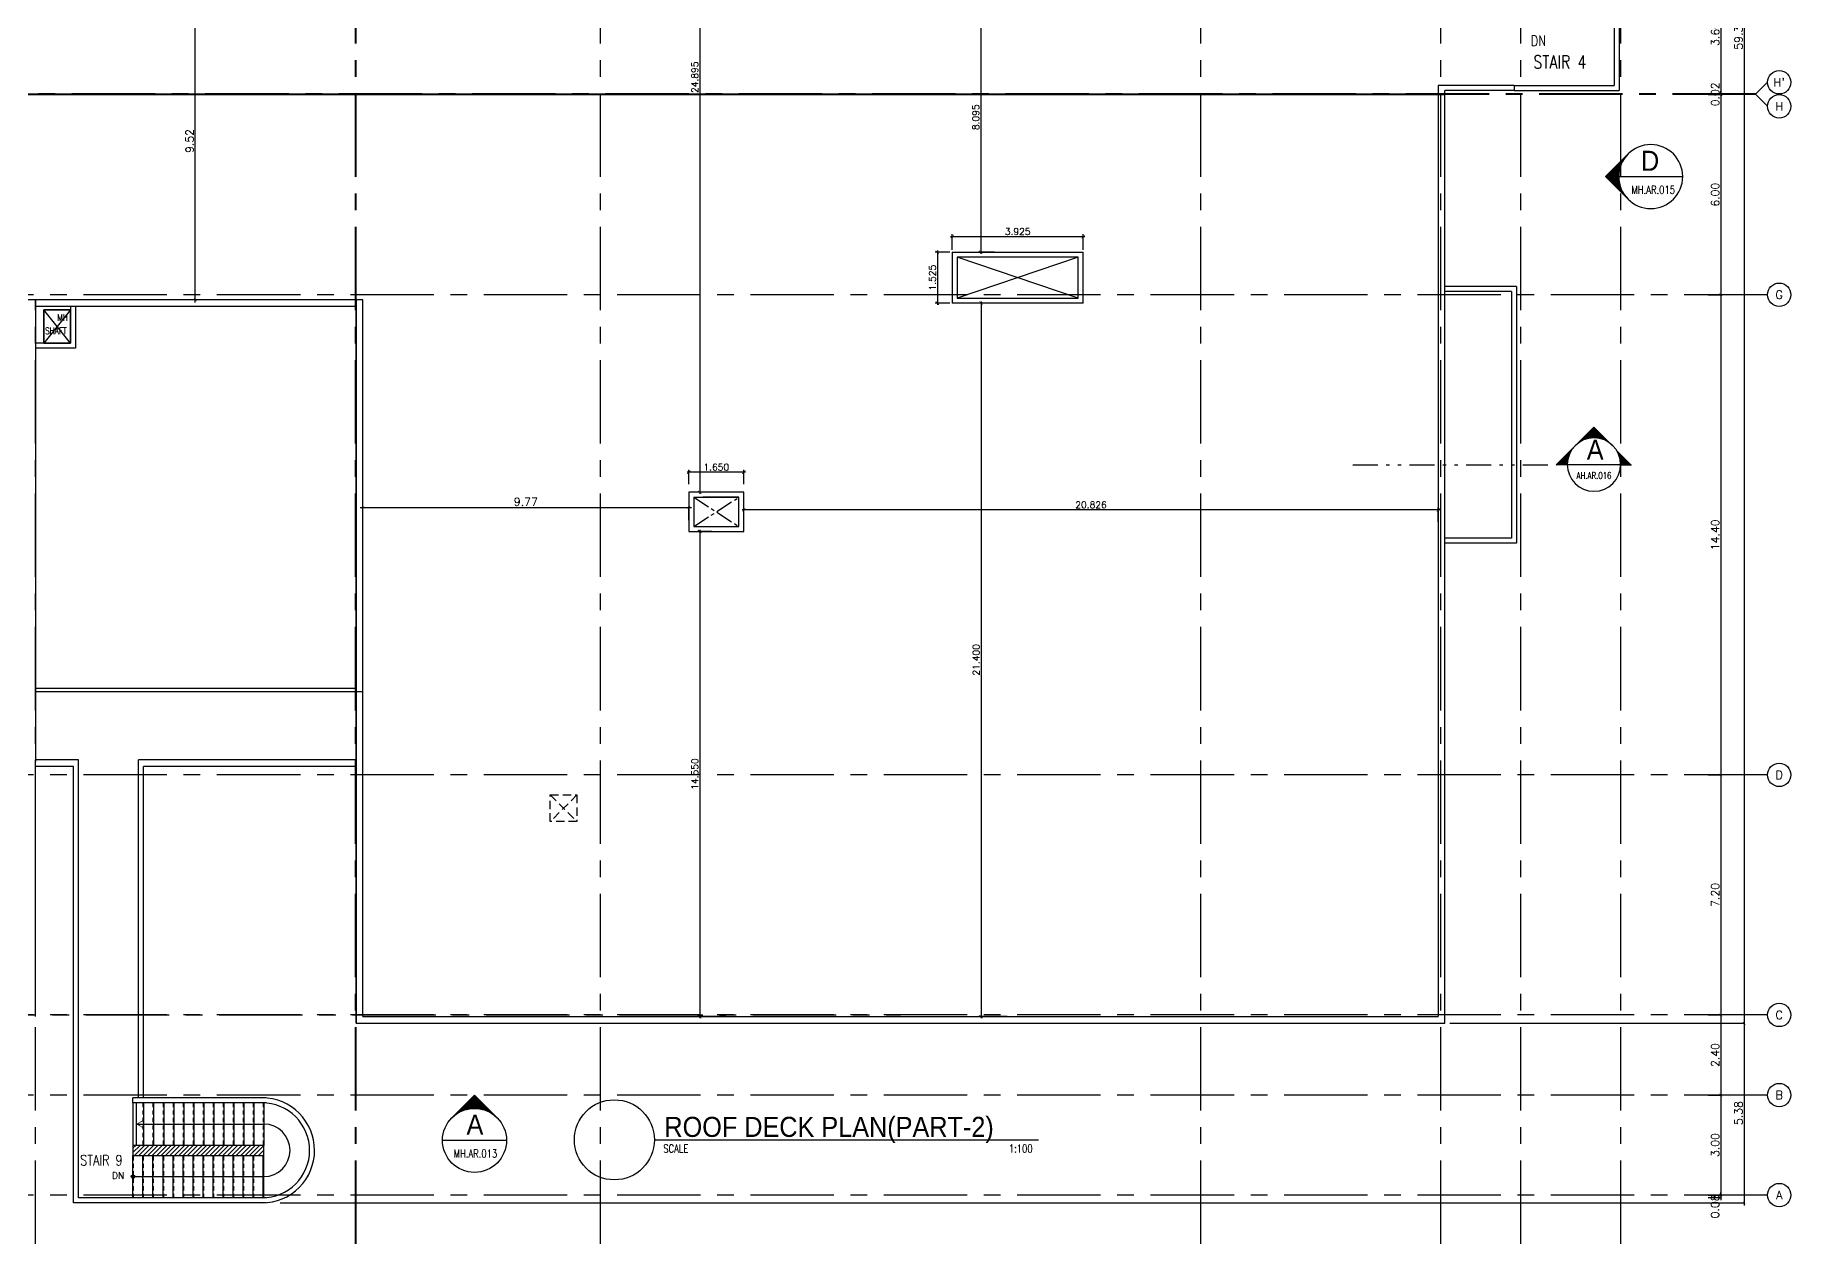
# Model space of a CAD drawing. Extents: x 88854 to 89144, y 39922 to 40011.
# Drawn here: x 88893.1 to 88945.7, y 39921.6 to 39957.9 of the extents above; entities that cross this region are included whole.
import ezdxf
from ezdxf.enums import TextEntityAlignment as Align

# ---------------------------------------------------------------- set-up
doc = ezdxf.new("R2010")
doc.units = 0
doc.header["$MEASUREMENT"] = 0
doc.header["$PDMODE"] = 34
for name, pattern in [('2DASHES', [1.7, 0.75, -0.25, 0.1, -0.25, 0.1, -0.25]), ('CENTER2', [1.125, 0.75, -0.125, 0.125, -0.125]), ('CENTERX2', [4, 2.5, -0.5, 0.5, -0.5]), ('HIDDEN', [0.375, 0.25, -0.125]), ('HIDDEN2', [0.1875, 0.125, -0.0625])]:
    doc.linetypes.add(name, pattern=pattern)
doc.layers.get('0').update_dxf_attribs({"linetype": 'CONTINUOUS'})
doc.layers.get('DEFPOINTS').update_dxf_attribs({"linetype": 'CONTINUOUS'})
for name, color, linetype in [('AX-CR', 2, 'CONTINUOUS'), ('AX-DIM', 4, 'CONTINUOUS'), ('AX-TXT', 2, 'CONTINUOUS'), ('AXES', 11, 'CENTERX2'), ('EJ', 9, 'CONTINUOUS'), ('ele', 7, 'CONTINUOUS'), ('Hatch', 11, 'CONTINUOUS'), ('IND-ES', 6, 'CONTINUOUS'), ('IND-ES-L', 6, '2DASHES'), ('IND-ES-TXT', 4, 'CONTINUOUS'), ('PROJ-L', 3, 'CONTINUOUS'), ('RM-NAME', 5, 'CONTINUOUS'), ('ROOF', 2, 'CONTINUOUS'), ('SEC-MRK', 7, 'CONTINUOUS'), ('SHAFT', 4, 'CONTINUOUS'), ('STR', 5, 'CONTINUOUS'), ('TXT', 2, 'CONTINUOUS'), ('TXT1', 2, 'CONTINUOUS'), ('WALL', 2, 'CONTINUOUS')]:
    doc.layers.add(name, color=color, linetype=linetype)
doc.styles.add('ROMANS', font='ROMANS.shx')
doc.styles.add('S5', font='simplex.shx', dxfattribs={"width": 0.77})
doc.styles.add('TTXT', font='swisse.ttf', dxfattribs={"width": 0.6})
doc.dimstyles.new('DIM-OUT', dxfattribs={"dimscale": 0, "dimtxt": 0.24, "dimasz": 0.08, "dimexe": 0.02, "dimexo": 0.02, "dimgap": 0.05, "dimtad": 1, "dimzin": 0, "dimdsep": 46, "dimtxsty": 'ROMANS', "dimblk1": 'ARCHTICK', "dimblk2": 'ARCHTICK', "dimsah": 1, "dimcen": 0.01, "dimdle": 0.08, "dimclrd": 4, "dimclre": 4, "dimclrt": 2, "dimadec": 0, "dimazin": 0, "dimtp": 2, "dimtm": 2, "dimtfac": 0.114286, "dimtix": 1, "dimtmove": 2, "dimatfit": 3, "dimldrblk": 'ARCHTICK', "dimfxl": 0, "dimtolj": 1, "dimtzin": 0, "dimarcsym": 0})
doc.dimstyles.new('STANDARD in', dxfattribs={"dimtxt": 0.2, "dimasz": 0.1, "dimexe": 0.07, "dimexo": 0.07, "dimgap": 0.05, "dimtad": 1, "dimdec": 3, "dimzin": 0, "dimdsep": 46, "dimtxsty": 'ROMANS', "dimblk": 'ARCHTICK', "dimcen": 0.05, "dimdle": 0.05, "dimclrd": 4, "dimclre": 4, "dimclrt": 2, "dimadec": 0, "dimazin": 0, "dimtfac": 1, "dimtdec": 3, "dimtmove": 2, "dimatfit": 3, "dimfxl": 0, "dimtolj": 1, "dimtzin": 0, "dimarcsym": 0})

# ---------------------------------------------------------------- blocks, each defined once
blk = doc.blocks.new('_ARCHTICK')
at = {"color": 0, "linetype": 'ByBlock', "const_width": 0.15}
blk.add_lwpolyline([(-0.5, -0.5), (0.5, 0.5)], dxfattribs=at)
blk = doc.blocks.new('*D9')
at = {"layer": 'AX-DIM', "color": 4, "lineweight": -2}
for p, q in [((88944.31, 39928.31), (88944.31, 39922.765)), ((88943.63, 39928.23), (88944.33, 39928.23)), ((88900.401, 39922.845), (88944.33, 39922.845))]:
    blk.add_line(p, q, dxfattribs=at)
at = {"layer": 'DEFPOINTS', "color": 0}
for p in [(88943.61, 39928.23), (88900.381, 39922.845), (88944.31, 39922.845)]:
    blk.add_point(p, dxfattribs=at)
at = {"layer": 'AX-DIM', "color": 4, "lineweight": -2, "xscale": 0.08, "yscale": 0.08, "zscale": 0.08}
for p, rotation in [((88944.31, 39928.23), 90), ((88944.31, 39922.845), 270)]:
    blk.add_blockref('_ARCHTICK', p, dxfattribs=dict(at, rotation=rotation))
at = {"layer": 'AX-DIM', "color": 2, "insert": (88944.14, 39925.537), "char_height": 0.24, "attachment_point": 5, "rotation": 90, "style": 'ROMANS'}
blk.add_mtext('\\A1;5.38', dxfattribs=at)
blk = doc.blocks.new('*D14')
at = {"layer": 'AX-DIM', "color": 4, "lineweight": -2}
for p, q in [((88935.48, 39987.55), (88944.33, 39987.55)), ((88944.31, 39987.63), (88944.31, 39928.15)), ((88935.48, 39928.23), (88944.33, 39928.23))]:
    blk.add_line(p, q, dxfattribs=at)
at = {"layer": 'DEFPOINTS', "color": 0}
for p in [(88935.46, 39987.55), (88935.46, 39928.23), (88944.31, 39928.23)]:
    blk.add_point(p, dxfattribs=at)
at = {"layer": 'AX-DIM', "color": 4, "lineweight": -2, "xscale": 0.08, "yscale": 0.08, "zscale": 0.08}
for p, rotation in [((88944.31, 39987.55), 90), ((88944.31, 39928.23), 270)]:
    blk.add_blockref('_ARCHTICK', p, dxfattribs=dict(at, rotation=rotation))
at = {"layer": 'AX-DIM', "color": 2, "insert": (88944.14, 39957.89), "char_height": 0.24, "attachment_point": 5, "rotation": 90, "style": 'ROMANS'}
blk.add_mtext('\\A1;59.32', dxfattribs=at)
blk = doc.blocks.new('*D16')
at = {"layer": 'AX-DIM', "color": 4, "lineweight": -2}
for p, q in [((88943.23, 39935.68), (88943.63, 39935.68)), ((88943.61, 39935.76), (88943.61, 39928.4)), ((88943.23, 39928.48), (88943.63, 39928.48))]:
    blk.add_line(p, q, dxfattribs=at)
at = {"layer": 'DEFPOINTS', "color": 0}
for p in [(88943.21, 39935.68), (88943.21, 39928.48), (88943.61, 39928.48)]:
    blk.add_point(p, dxfattribs=at)
at = {"layer": 'AX-DIM', "color": 4, "lineweight": -2, "xscale": 0.08, "yscale": 0.08, "zscale": 0.08}
for p, rotation in [((88943.61, 39935.68), 90), ((88943.61, 39928.48), 270)]:
    blk.add_blockref('_ARCHTICK', p, dxfattribs=dict(at, rotation=rotation))
at = {"layer": 'AX-DIM', "color": 2, "insert": (88943.44, 39932.08), "char_height": 0.24, "attachment_point": 5, "rotation": 90, "style": 'ROMANS'}
blk.add_mtext('\\A1;7.20', dxfattribs=at)
blk = doc.blocks.new('*D17')
at = {"layer": 'AX-DIM', "color": 4, "lineweight": -2}
for p, q in [((88943.23, 39928.48), (88943.63, 39928.48)), ((88943.61, 39928.56), (88943.61, 39926)), ((88943.23, 39926.08), (88943.63, 39926.08))]:
    blk.add_line(p, q, dxfattribs=at)
at = {"layer": 'DEFPOINTS', "color": 0}
for p in [(88943.21, 39928.48), (88943.21, 39926.08), (88943.61, 39926.08)]:
    blk.add_point(p, dxfattribs=at)
at = {"layer": 'AX-DIM', "color": 4, "lineweight": -2, "xscale": 0.08, "yscale": 0.08, "zscale": 0.08}
for p, rotation in [((88943.61, 39928.48), 90), ((88943.61, 39926.08), 270)]:
    blk.add_blockref('_ARCHTICK', p, dxfattribs=dict(at, rotation=rotation))
at = {"layer": 'AX-DIM', "color": 2, "insert": (88943.44, 39927.28), "char_height": 0.24, "attachment_point": 5, "rotation": 90, "style": 'ROMANS'}
blk.add_mtext('\\A1;2.40', dxfattribs=at)
blk = doc.blocks.new('*D18')
at = {"layer": 'AX-DIM', "color": 4, "lineweight": -2}
for p, q in [((88943.61, 39926.16), (88943.61, 39923)), ((88943.23, 39926.08), (88943.63, 39926.08)), ((88943.23, 39923.08), (88943.63, 39923.08))]:
    blk.add_line(p, q, dxfattribs=at)
at = {"layer": 'DEFPOINTS', "color": 0}
for p in [(88943.21, 39926.08), (88943.21, 39923.08), (88943.61, 39923.08)]:
    blk.add_point(p, dxfattribs=at)
at = {"layer": 'AX-DIM', "color": 4, "lineweight": -2, "xscale": 0.08, "yscale": 0.08, "zscale": 0.08}
for p, rotation in [((88943.61, 39926.08), 90), ((88943.61, 39923.08), 270)]:
    blk.add_blockref('_ARCHTICK', p, dxfattribs=dict(at, rotation=rotation))
at = {"layer": 'AX-DIM', "color": 2, "insert": (88943.44, 39924.58), "char_height": 0.24, "attachment_point": 5, "rotation": 90, "style": 'ROMANS'}
blk.add_mtext('\\A1;3.00', dxfattribs=at)
blk = doc.blocks.new('AXR')
at = {"layer": 'AX-CR'}
blk.add_circle((350, 0), 350, dxfattribs=at)
at = {"layer": 'AX-TXT', "style": 'ROMANS'}
blk.add_attdef('AX', text='', height=250, dxfattribs=at).set_placement((350, 0), align=Align.MIDDLE)
blk = doc.blocks.new('*D19')
at = {"layer": 'AX-DIM', "color": 4, "lineweight": -2}
for p, q in [((88943.23, 39923.08), (88943.63, 39923.08)), ((88943.23, 39923.005), (88943.63, 39923.005)), ((88943.61, 39923.08), (88943.61, 39923.16)), ((88943.61, 39923.08), (88943.61, 39923.005)), ((88943.61, 39923.005), (88943.61, 39922.925))]:
    blk.add_line(p, q, dxfattribs=at)
at = {"layer": 'DEFPOINTS', "color": 0}
for p in [(88943.21, 39923.08), (88943.21, 39923.005), (88943.61, 39923.005)]:
    blk.add_point(p, dxfattribs=at)
at = {"layer": 'AX-DIM', "color": 4, "lineweight": -2, "xscale": 0.08, "yscale": 0.08, "zscale": 0.08}
for p, rotation in [((88943.61, 39923.08), 270), ((88943.61, 39923.005), 90)]:
    blk.add_blockref('_ARCHTICK', p, dxfattribs=dict(at, rotation=rotation))
at = {"layer": 'AX-DIM', "color": 2, "insert": (88943.435, 39922.74), "char_height": 0.24, "attachment_point": 5, "rotation": 90, "style": 'ROMANS'}
blk.add_mtext('\\A1;0.08', dxfattribs=at)
blk = doc.blocks.new('*D20')
at = {"layer": 'AX-DIM', "color": 4, "lineweight": -2}
for p, q in [((88943.23, 39950.08), (88943.63, 39950.08)), ((88943.61, 39950.16), (88943.61, 39935.6)), ((88943.23, 39935.68), (88943.63, 39935.68))]:
    blk.add_line(p, q, dxfattribs=at)
at = {"layer": 'DEFPOINTS', "color": 0}
for p in [(88943.21, 39950.08), (88943.21, 39935.68), (88943.61, 39935.68)]:
    blk.add_point(p, dxfattribs=at)
at = {"layer": 'AX-DIM', "color": 4, "lineweight": -2, "xscale": 0.08, "yscale": 0.08, "zscale": 0.08}
for p, rotation in [((88943.61, 39950.08), 90), ((88943.61, 39935.68), 270)]:
    blk.add_blockref('_ARCHTICK', p, dxfattribs=dict(at, rotation=rotation))
at = {"layer": 'AX-DIM', "color": 2, "insert": (88943.44, 39942.88), "char_height": 0.24, "attachment_point": 5, "rotation": 90, "style": 'ROMANS'}
blk.add_mtext('\\A1;14.40', dxfattribs=at)
blk = doc.blocks.new('*D21')
at = {"layer": 'AX-DIM', "color": 4, "lineweight": -2}
for p, q in [((88943.23, 39956.08), (88943.63, 39956.08)), ((88943.61, 39956.16), (88943.61, 39950)), ((88943.23, 39950.08), (88943.63, 39950.08))]:
    blk.add_line(p, q, dxfattribs=at)
at = {"layer": 'DEFPOINTS', "color": 0}
for p in [(88943.21, 39956.08), (88943.21, 39950.08), (88943.61, 39950.08)]:
    blk.add_point(p, dxfattribs=at)
at = {"layer": 'AX-DIM', "color": 4, "lineweight": -2, "xscale": 0.08, "yscale": 0.08, "zscale": 0.08}
for p, rotation in [((88943.61, 39956.08), 90), ((88943.61, 39950.08), 270)]:
    blk.add_blockref('_ARCHTICK', p, dxfattribs=dict(at, rotation=rotation))
at = {"layer": 'AX-DIM', "color": 2, "insert": (88943.44, 39953.08), "char_height": 0.24, "attachment_point": 5, "rotation": 90, "style": 'ROMANS'}
blk.add_mtext('\\A1;6.00', dxfattribs=at)
blk = doc.blocks.new('*D22')
at = {"layer": 'AX-DIM', "color": 4, "lineweight": -2}
for p, q in [((88943.23, 39959.7), (88943.63, 39959.7)), ((88943.61, 39959.78), (88943.61, 39956.02)), ((88943.23, 39956.1), (88943.63, 39956.1))]:
    blk.add_line(p, q, dxfattribs=at)
at = {"layer": 'DEFPOINTS', "color": 0}
for p in [(88943.21, 39959.7), (88943.21, 39956.1), (88943.61, 39956.1)]:
    blk.add_point(p, dxfattribs=at)
at = {"layer": 'AX-DIM', "color": 4, "lineweight": -2, "xscale": 0.08, "yscale": 0.08, "zscale": 0.08}
for p, rotation in [((88943.61, 39959.7), 90), ((88943.61, 39956.1), 270)]:
    blk.add_blockref('_ARCHTICK', p, dxfattribs=dict(at, rotation=rotation))
at = {"layer": 'AX-DIM', "color": 2, "insert": (88943.44, 39957.9), "char_height": 0.24, "attachment_point": 5, "rotation": 90, "style": 'ROMANS'}
blk.add_mtext('\\A1;3.60', dxfattribs=at)
blk = doc.blocks.new('*D23')
at = {"layer": 'AX-DIM', "color": 4, "lineweight": -2}
for p, q in [((88943.61, 39956.1), (88943.61, 39956.18)), ((88943.23, 39956.1), (88943.63, 39956.1)), ((88943.23, 39956.08), (88943.63, 39956.08)), ((88943.61, 39956.1), (88943.61, 39956.08)), ((88943.61, 39956.08), (88943.61, 39956))]:
    blk.add_line(p, q, dxfattribs=at)
at = {"layer": 'DEFPOINTS', "color": 0}
for p in [(88943.21, 39956.1), (88943.21, 39956.08), (88943.61, 39956.08)]:
    blk.add_point(p, dxfattribs=at)
at = {"layer": 'AX-DIM', "color": 4, "lineweight": -2, "xscale": 0.08, "yscale": 0.08, "zscale": 0.08}
for p, rotation in [((88943.61, 39956.1), 270), ((88943.61, 39956.08), 90)]:
    blk.add_blockref('_ARCHTICK', p, dxfattribs=dict(at, rotation=rotation))
at = {"layer": 'AX-DIM', "color": 2, "insert": (88943.44, 39956.09), "char_height": 0.24, "attachment_point": 5, "rotation": 90, "style": 'ROMANS'}
blk.add_mtext('\\A1;0.02', dxfattribs=at)
blk = doc.blocks.new('*D73')
at = {"layer": 'AX-DIM', "color": 4, "lineweight": -2}
for p, q in [((88898.24, 39959.45), (88897.84, 39959.45)), ((88897.86, 39949.85), (88897.86, 39959.53)), ((88898.24, 39949.93), (88897.84, 39949.93))]:
    blk.add_line(p, q, dxfattribs=at)
at = {"layer": 'DEFPOINTS', "color": 0}
for p in [(88897.86, 39959.45), (88898.26, 39959.45), (88898.26, 39949.93)]:
    blk.add_point(p, dxfattribs=at)
at = {"layer": 'AX-DIM', "color": 4, "lineweight": -2, "xscale": 0.08, "yscale": 0.08, "zscale": 0.08}
for p, rotation in [((88897.86, 39959.45), 90), ((88897.86, 39949.93), 270)]:
    blk.add_blockref('_ARCHTICK', p, dxfattribs=dict(at, rotation=rotation))
at = {"layer": 'AX-DIM', "color": 2, "insert": (88897.69, 39954.69), "char_height": 0.24, "attachment_point": 5, "rotation": 90, "style": 'ROMANS'}
blk.add_mtext('\\A1;9.52', dxfattribs=at)
blk = doc.blocks.new('*D80')
at = {"layer": 'AX-DIM', "color": 4, "linetype": 'Continuous', "lineweight": -2}
for p, q in [((88913.772, 39969.05), (88912.92, 39969.05)), ((88912.99, 39969.1), (88912.99, 39944.105)), ((88913.355, 39944.155), (88912.92, 39944.155))]:
    blk.add_line(p, q, dxfattribs=at)
at = {"layer": 'DEFPOINTS', "color": 0, "linetype": 'Continuous'}
for p in [(88913.842, 39969.05), (88912.99, 39944.155), (88913.425, 39944.155)]:
    blk.add_point(p, dxfattribs=at)
at = {"layer": 'AX-DIM', "color": 4, "linetype": 'Continuous', "lineweight": -2, "xscale": 0.1, "yscale": 0.1, "zscale": 0.1}
for p, rotation in [((88912.99, 39969.05), 90), ((88912.99, 39944.155), 270)]:
    blk.add_blockref('_ARCHTICK', p, dxfattribs=dict(at, rotation=rotation))
at = {"layer": 'AX-DIM', "color": 2, "linetype": 'Continuous', "insert": (88912.84, 39956.602), "char_height": 0.2, "attachment_point": 5, "rotation": 90, "style": 'ROMANS'}
blk.add_mtext('\\A1;24.895', dxfattribs=at)
blk = doc.blocks.new('*D81')
at = {"layer": 'AX-DIM', "color": 4, "linetype": 'Continuous', "lineweight": -2}
for p, q in [((88912.99, 39943.03), (88912.99, 39928.38)), ((88913.355, 39942.98), (88912.92, 39942.98)), ((88913.772, 39928.43), (88912.92, 39928.43))]:
    blk.add_line(p, q, dxfattribs=at)
at = {"layer": 'DEFPOINTS', "color": 0, "linetype": 'Continuous'}
for p in [(88913.425, 39942.98), (88912.99, 39928.43), (88913.842, 39928.43)]:
    blk.add_point(p, dxfattribs=at)
at = {"layer": 'AX-DIM', "color": 4, "linetype": 'Continuous', "lineweight": -2, "xscale": 0.1, "yscale": 0.1, "zscale": 0.1}
for p, rotation in [((88912.99, 39942.98), 90), ((88912.99, 39928.43), 270)]:
    blk.add_blockref('_ARCHTICK', p, dxfattribs=dict(at, rotation=rotation))
at = {"layer": 'AX-DIM', "color": 2, "linetype": 'Continuous', "insert": (88912.84, 39935.705), "char_height": 0.2, "attachment_point": 5, "rotation": 90, "style": 'ROMANS'}
blk.add_mtext('\\A1;14.550', dxfattribs=at)
blk = doc.blocks.new('*D82')
at = {"layer": 'AX-DIM', "color": 4, "linetype": 'Continuous', "lineweight": -2}
for p, q in [((88920.51, 39951.824), (88924.535, 39951.824)), ((88920.56, 39951.425), (88920.56, 39951.894)), ((88924.485, 39951.425), (88924.485, 39951.894))]:
    blk.add_line(p, q, dxfattribs=at)
at = {"layer": 'DEFPOINTS', "color": 0, "linetype": 'Continuous'}
for p in [(88924.485, 39951.824), (88920.56, 39951.355), (88924.485, 39951.355)]:
    blk.add_point(p, dxfattribs=at)
at = {"layer": 'AX-DIM', "color": 4, "linetype": 'Continuous', "lineweight": -2, "xscale": 0.1, "yscale": 0.1, "zscale": 0.1, "rotation": 180}
blk.add_blockref('_ARCHTICK', (88920.56, 39951.824), dxfattribs=at)
at = {"layer": 'AX-DIM', "color": 4, "linetype": 'Continuous', "lineweight": -2, "xscale": 0.1, "yscale": 0.1, "zscale": 0.1}
blk.add_blockref('_ARCHTICK', (88924.485, 39951.824), dxfattribs=at)
at = {"layer": 'AX-DIM', "color": 2, "linetype": 'Continuous', "insert": (88922.523, 39951.974), "char_height": 0.2, "attachment_point": 5, "style": 'ROMANS'}
blk.add_mtext('\\A1;3.925', dxfattribs=at)
blk = doc.blocks.new('*D83')
at = {"layer": 'AX-DIM', "color": 4, "linetype": 'Continuous', "lineweight": -2}
for p, q in [((88920.49, 39951.355), (88920.045, 39951.355)), ((88920.115, 39951.405), (88920.115, 39949.78)), ((88920.49, 39949.83), (88920.045, 39949.83))]:
    blk.add_line(p, q, dxfattribs=at)
at = {"layer": 'DEFPOINTS', "color": 0, "linetype": 'Continuous'}
for p in [(88920.56, 39951.355), (88920.115, 39949.83), (88920.56, 39949.83)]:
    blk.add_point(p, dxfattribs=at)
at = {"layer": 'AX-DIM', "color": 4, "linetype": 'Continuous', "lineweight": -2, "xscale": 0.1, "yscale": 0.1, "zscale": 0.1}
for p, rotation in [((88920.115, 39951.355), 90), ((88920.115, 39949.83), 270)]:
    blk.add_blockref('_ARCHTICK', p, dxfattribs=dict(at, rotation=rotation))
at = {"layer": 'AX-DIM', "color": 2, "linetype": 'Continuous', "insert": (88919.965, 39950.592), "char_height": 0.2, "attachment_point": 5, "rotation": 90, "style": 'ROMANS'}
blk.add_mtext('\\A1;1.525', dxfattribs=at)
blk = doc.blocks.new('AR1-EL')
at = {"layer": 'IND-ES'}
for q in [(-566, 566), (566, 566)]:
    blk.add_line((0, 1131), q, dxfattribs=at)
for points in [[(-104, 793), (-221, 910), (-207, 773), (-283, 849)], [(0, 800), (0, 1131), (-104, 793), (-221, 910)], [(0, 800), (0, 1131), (104, 793), (221, 910)], [(104, 793), (221, 910), (207, 773), (283, 849)], [(-492, 640), (-487, 634), (-566, 566)], [(-400, 693), (-419, 712), (-487, 634), (-492, 640)], [(-306, 739), (-349, 782), (-400, 693), (-419, 712)], [(-207, 773), (-283, 849), (-306, 739), (-349, 782)], [(207, 773), (283, 849), (306, 739), (349, 782)], [(306, 739), (349, 782), (400, 693), (419, 712)], [(400, 693), (419, 712), (487, 634), (492, 640)], [(492, 640), (487, 634), (566, 566)]]:
    blk.add_solid(points, dxfattribs=at)
blk = doc.blocks.new('AR2-SC')
at = {"layer": 'IND-ES'}
for p, q in [((0, 1131), (-566, 566)), ((0, 1131), (1131, 0)), ((-800, 0), (-1131, 0)), ((800, 0), (1131, 0))]:
    blk.add_line(p, q, dxfattribs=at)
for points in [[(0, 800), (0, 1131), (-104, 793), (-221, 910)], [(0, 800), (0, 1131), (104, 793), (221, 910)], [(-640, 492), (-634, 487), (-566, 566)], [(-492, 640), (-487, 634), (-566, 566)], [(-400, 693), (-419, 712), (-487, 634), (-492, 640)], [(-306, 739), (-349, 782), (-400, 693), (-419, 712)], [(-207, 773), (-283, 849), (-306, 739), (-349, 782)], [(-104, 793), (-221, 910), (-207, 773), (-283, 849)], [(104, 793), (221, 910), (207, 773), (283, 849)], [(207, 773), (283, 849), (306, 739), (349, 782)], [(306, 739), (349, 782), (400, 693), (419, 712)], [(400, 693), (419, 712), (487, 634), (492, 640)], [(492, 640), (487, 634), (566, 566)], [(640, 492), (634, 487), (566, 566)], [(-800, 0), (-1131, 0), (-793, 104), (-910, 221)], [(-793, 104), (-910, 221), (-773, 207), (-849, 283)], [(-773, 207), (-849, 283), (-739, 306), (-782, 349)], [(-739, 306), (-782, 349), (-693, 400), (-712, 419)], [(-693, 400), (-712, 419), (-634, 487), (-640, 492)], [(693, 400), (712, 419), (634, 487), (640, 492)], [(739, 306), (782, 349), (693, 400), (712, 419)], [(773, 207), (849, 283), (739, 306), (782, 349)], [(793, 104), (910, 221), (773, 207), (849, 283)], [(800, 0), (1131, 0), (793, 104), (910, 221)]]:
    blk.add_solid(points, dxfattribs=at)
blk = doc.blocks.new('*D250')
at = {"layer": 'AX-DIM', "color": 4, "linetype": 'Continuous', "lineweight": -2}
for p, q in [((88912.99, 39943.03), (88912.99, 39928.38)), ((88913.355, 39942.98), (88912.92, 39942.98)), ((88913.772, 39928.43), (88912.92, 39928.43))]:
    blk.add_line(p, q, dxfattribs=at)
at = {"layer": 'DEFPOINTS', "color": 0, "linetype": 'Continuous'}
for p in [(88913.425, 39942.98), (88912.99, 39928.43), (88913.842, 39928.43)]:
    blk.add_point(p, dxfattribs=at)
at = {"layer": 'AX-DIM', "color": 4, "linetype": 'Continuous', "lineweight": -2, "xscale": 0.1, "yscale": 0.1, "zscale": 0.1}
for p, rotation in [((88912.99, 39942.98), 90), ((88912.99, 39928.43), 270)]:
    blk.add_blockref('_ARCHTICK', p, dxfattribs=dict(at, rotation=rotation))
at = {"layer": 'AX-DIM', "color": 2, "linetype": 'Continuous', "insert": (88912.84, 39935.705), "char_height": 0.2, "attachment_point": 5, "rotation": 90, "style": 'ROMANS'}
blk.add_mtext('\\A1;14.550', dxfattribs=at)
blk = doc.blocks.new('*D251')
at = {"layer": 'AX-DIM', "color": 4, "linetype": 'Continuous', "lineweight": -2}
for p, q in [((88913.772, 39969.05), (88912.92, 39969.05)), ((88912.99, 39969.1), (88912.99, 39944.105)), ((88913.355, 39944.155), (88912.92, 39944.155))]:
    blk.add_line(p, q, dxfattribs=at)
at = {"layer": 'DEFPOINTS', "color": 0, "linetype": 'Continuous'}
for p in [(88913.842, 39969.05), (88912.99, 39944.155), (88913.425, 39944.155)]:
    blk.add_point(p, dxfattribs=at)
at = {"layer": 'AX-DIM', "color": 4, "linetype": 'Continuous', "lineweight": -2, "xscale": 0.1, "yscale": 0.1, "zscale": 0.1}
for p, rotation in [((88912.99, 39969.05), 90), ((88912.99, 39944.155), 270)]:
    blk.add_blockref('_ARCHTICK', p, dxfattribs=dict(at, rotation=rotation))
at = {"layer": 'AX-DIM', "color": 2, "linetype": 'Continuous', "insert": (88912.84, 39956.602), "char_height": 0.2, "attachment_point": 5, "rotation": 90, "style": 'ROMANS'}
blk.add_mtext('\\A1;24.895', dxfattribs=at)
blk = doc.blocks.new('*D273')
at = {"layer": 'AX-DIM', "color": 4, "lineweight": -2}
for p, q in [((88902.806, 39943.7), (88912.74, 39943.7)), ((88902.886, 39943.32), (88902.886, 39943.72)), ((88912.66, 39943.32), (88912.66, 39943.72))]:
    blk.add_line(p, q, dxfattribs=at)
at = {"layer": 'DEFPOINTS', "color": 0}
for p in [(88912.66, 39943.7), (88902.886, 39943.3), (88912.66, 39943.3)]:
    blk.add_point(p, dxfattribs=at)
at = {"layer": 'AX-DIM', "color": 4, "lineweight": -2, "xscale": 0.08, "yscale": 0.08, "zscale": 0.08, "rotation": 180}
blk.add_blockref('_ARCHTICK', (88902.886, 39943.7), dxfattribs=at)
at = {"layer": 'AX-DIM', "color": 4, "lineweight": -2, "xscale": 0.08, "yscale": 0.08, "zscale": 0.08}
blk.add_blockref('_ARCHTICK', (88912.66, 39943.7), dxfattribs=at)
at = {"layer": 'AX-DIM', "color": 2, "insert": (88907.773, 39943.87), "char_height": 0.24, "attachment_point": 5, "style": 'ROMANS'}
blk.add_mtext('\\A1;9.77', dxfattribs=at)
blk = doc.blocks.new('*D274')
at = {"layer": 'AX-DIM', "color": 4, "linetype": 'Continuous', "lineweight": -2}
for p, q in [((88914.36, 39944.758), (88912.61, 39944.758)), ((88912.66, 39944.394), (88912.66, 39944.828)), ((88914.31, 39944.394), (88914.31, 39944.828))]:
    blk.add_line(p, q, dxfattribs=at)
at = {"layer": 'DEFPOINTS', "color": 0, "linetype": 'Continuous'}
for p in [(88912.66, 39944.758), (88912.66, 39944.324), (88914.31, 39944.324)]:
    blk.add_point(p, dxfattribs=at)
at = {"layer": 'AX-DIM', "color": 4, "linetype": 'Continuous', "lineweight": -2, "xscale": 0.1, "yscale": 0.1, "zscale": 0.1, "rotation": 180}
blk.add_blockref('_ARCHTICK', (88912.66, 39944.758), dxfattribs=at)
at = {"layer": 'AX-DIM', "color": 4, "linetype": 'Continuous', "lineweight": -2, "xscale": 0.1, "yscale": 0.1, "zscale": 0.1}
blk.add_blockref('_ARCHTICK', (88914.31, 39944.758), dxfattribs=at)
at = {"layer": 'AX-DIM', "color": 2, "linetype": 'Continuous', "insert": (88913.485, 39944.908), "char_height": 0.2, "attachment_point": 5, "style": 'ROMANS'}
blk.add_mtext('\\A1;1.650', dxfattribs=at)
blk = doc.blocks.new('*D275')
at = {"layer": 'AX-DIM', "color": 4, "linetype": 'Continuous', "lineweight": -2}
for p, q in [((88935.186, 39943.63), (88914.26, 39943.63)), ((88914.31, 39943.266), (88914.31, 39943.7)), ((88935.136, 39943.266), (88935.136, 39943.7))]:
    blk.add_line(p, q, dxfattribs=at)
at = {"layer": 'DEFPOINTS', "color": 0, "linetype": 'Continuous'}
for p in [(88914.31, 39943.63), (88914.31, 39943.196), (88935.136, 39943.196)]:
    blk.add_point(p, dxfattribs=at)
at = {"layer": 'AX-DIM', "color": 4, "linetype": 'Continuous', "lineweight": -2, "xscale": 0.1, "yscale": 0.1, "zscale": 0.1, "rotation": 180}
blk.add_blockref('_ARCHTICK', (88914.31, 39943.63), dxfattribs=at)
at = {"layer": 'AX-DIM', "color": 4, "linetype": 'Continuous', "lineweight": -2, "xscale": 0.1, "yscale": 0.1, "zscale": 0.1}
blk.add_blockref('_ARCHTICK', (88935.136, 39943.63), dxfattribs=at)
at = {"layer": 'AX-DIM', "color": 2, "linetype": 'Continuous', "insert": (88924.723, 39943.78), "char_height": 0.2, "attachment_point": 5, "style": 'ROMANS'}
blk.add_mtext('\\A1;20.826', dxfattribs=at)
blk = doc.blocks.new('*D276')
at = {"layer": 'AX-DIM', "color": 4, "linetype": 'Continuous', "lineweight": -2}
for p, q in [((88921.425, 39949.88), (88921.425, 39928.38)), ((88921.593, 39949.83), (88921.355, 39949.83)), ((88922.207, 39928.43), (88921.355, 39928.43))]:
    blk.add_line(p, q, dxfattribs=at)
at = {"layer": 'DEFPOINTS', "color": 0, "linetype": 'Continuous'}
for p in [(88921.663, 39949.83), (88921.425, 39928.43), (88922.277, 39928.43)]:
    blk.add_point(p, dxfattribs=at)
at = {"layer": 'AX-DIM', "color": 4, "linetype": 'Continuous', "lineweight": -2, "xscale": 0.1, "yscale": 0.1, "zscale": 0.1}
for p, rotation in [((88921.425, 39949.83), 90), ((88921.425, 39928.43), 270)]:
    blk.add_blockref('_ARCHTICK', p, dxfattribs=dict(at, rotation=rotation))
at = {"layer": 'AX-DIM', "color": 2, "linetype": 'Continuous', "insert": (88921.275, 39939.13), "char_height": 0.2, "attachment_point": 5, "rotation": 90, "style": 'ROMANS'}
blk.add_mtext('\\A1;21.400', dxfattribs=at)
blk = doc.blocks.new('*D278')
at = {"layer": 'AX-DIM', "color": 4, "linetype": 'Continuous', "lineweight": -2}
for p, q in [((88921.6, 39959.45), (88921.346, 39959.45)), ((88921.416, 39959.5), (88921.416, 39951.305)), ((88921.832, 39951.355), (88921.346, 39951.355))]:
    blk.add_line(p, q, dxfattribs=at)
at = {"layer": 'DEFPOINTS', "color": 0, "linetype": 'Continuous'}
for p in [(88921.67, 39959.45), (88921.416, 39951.355), (88921.902, 39951.355)]:
    blk.add_point(p, dxfattribs=at)
at = {"layer": 'AX-DIM', "color": 4, "linetype": 'Continuous', "lineweight": -2, "xscale": 0.1, "yscale": 0.1, "zscale": 0.1}
for p, rotation in [((88921.416, 39959.45), 90), ((88921.416, 39951.355), 270)]:
    blk.add_blockref('_ARCHTICK', p, dxfattribs=dict(at, rotation=rotation))
at = {"layer": 'AX-DIM', "color": 2, "linetype": 'Continuous', "insert": (88921.266, 39955.402), "char_height": 0.2, "attachment_point": 5, "rotation": 90, "style": 'ROMANS'}
blk.add_mtext('\\A1;8.095', dxfattribs=at)

msp = doc.modelspace()

# ---------------------------------------------------------------- hatches: boundary and pattern name
at = {"layer": 'Hatch', "linetype": 'Continuous'}
h = msp.add_hatch(dxfattribs=at)
h.set_pattern_fill('ANSI31', color=256, scale=0.75, style=0)
h.set_pattern_definition([(45, (-0.10427, 7e-12), (-0.06629126074, 0.06629126074), [])])
h.paths.add_polyline_path([(88899.9112, 39924.5696), (88895.9912, 39924.5696), (88895.9912, 39924.2696), (88899.9112, 39924.2696)])

# ---------------------------------------------------------------- linework, layer by layer
at = {"layer": 'AX-CR'}
msp.add_circle((88945.3603, 39926.0796), 0.35, dxfattribs=at)
at = {"layer": 'AXES'}
for p, q in [((88910.0103, 39921.6153), (88910.0103, 39999.1214)), ((88928.0103, 39921.6153), (88928.0103, 39999.1214)), ((88935.2103, 39921.6153), (88935.2103, 39999.1214)), ((88937.6103, 39921.6153), (88937.6103, 39999.1214)), ((88940.6103, 39921.6153), (88940.6103, 39999.1214)), ((88902.666, 39921.6153), (88902.666, 39998.7714)), ((88902.666, 39921.6153), (88902.666, 39998.7714)), ((88902.686, 39921.6153), (88902.686, 39998.7714)), ((88902.686, 39921.6153), (88902.686, 39998.7714)), ((88944.6603, 39956.0996), (88945.0103, 39956.4496)), ((88944.6603, 39956.0996), (88876.9703, 39956.0996)), ((88944.6603, 39956.0796), (88876.9703, 39956.0796)), ((88944.6603, 39956.0796), (88945.0103, 39955.7296)), ((88945.0103, 39950.0796), (88876.9703, 39950.0796)), ((88893.066, 39921.6153), (88893.066, 39949.9296)), ((88945.0103, 39935.6796), (88876.9703, 39935.6796)), ((88858.5777, 39928.4796), (88919.0103, 39928.4796)), ((88945.0103, 39928.4796), (88876.9703, 39928.4796)), ((88945.0103, 39926.0796), (88862.4549, 39926.0796)), ((88945.0103, 39923.0796), (88876.9703, 39923.0796))]:
    msp.add_line(p, q, dxfattribs=at)
at = {"layer": 'EJ'}
for p, q in [((88859.7595, 39956.0996), (88935.336, 39956.0996)), ((88859.7595, 39956.0796), (88935.336, 39956.0796))]:
    msp.add_line(p, q, dxfattribs=at)
at = {"layer": 'ele', "linetype": 'Continuous'}
for p, q in [((88924.3353, 39949.9796), (88920.7093, 39951.2046)), ((88924.3353, 39951.2046), (88920.7093, 39949.9796))]:
    msp.add_line(p, q, dxfattribs=at)
at = {"layer": 'IND-ES'}
for p, q in [((88940.5471, 39953.6224), (88942.4671, 39953.6224)), ((88940.5471, 39953.6224), (88942.4671, 39953.6224)), ((88939.0046, 39944.9864), (88940.6046, 39944.9864)), ((88907.1928, 39924.7195), (88905.2728, 39924.7195)), ((88907.1928, 39924.7195), (88905.2728, 39924.7195))]:
    msp.add_line(p, q, dxfattribs=at)
at = {"layer": 'IND-ES', "extrusion": (0, 0, -1)}
msp.add_ellipse((88939.8046, 39944.9864), major_axis=(-0.8, 0.0001), ratio=0.9999999, start_param=-0.0000763, end_param=6.283109, dxfattribs=at)
at = {"layer": 'IND-ES-L'}
msp.add_line((88932.5747, 39944.9806), (88938.6791, 39944.9806), dxfattribs=at)
at = {"layer": 'IND-ES-L', "linetype": 'ByBlock', "extrusion": (0, 0, -1)}
msp.add_ellipse((88941.5071, 39953.6224), major_axis=(-0.0001, -0.96), ratio=0.9999999, start_param=-0.0000763, end_param=6.283109, dxfattribs=at)
at = {"layer": 'IND-ES-L', "linetype": 'ByBlock'}
msp.add_ellipse((88906.2328, 39924.7195), major_axis=(0.96, 0.0001), ratio=0.9999999, start_param=-0.0000763, end_param=6.283109, dxfattribs=at)
at = {"layer": 'PROJ-L', "linetype": 'Continuous'}
for p, q in [((88937.486, 39950.3296), (88935.336, 39950.3296)), ((88937.336, 39950.1796), (88935.336, 39950.1796)), ((88937.336, 39950.1796), (88937.336, 39942.7796)), ((88937.486, 39950.3296), (88937.486, 39942.6296)), ((88937.336, 39942.7796), (88935.336, 39942.7796)), ((88937.486, 39942.6296), (88935.336, 39942.6296))]:
    msp.add_line(p, q, dxfattribs=at)
at = {"layer": 'ROOF'}
for p, q in [((88935.136, 39956.3496), (88935.136, 39928.4296)), ((88937.411, 39956.3496), (88935.136, 39956.3496)), ((88935.336, 39928.2296), (88935.336, 39956.1996)), ((88937.411, 39956.1996), (88935.336, 39956.1996)), ((88902.686, 39956.0996), (88935.336, 39956.0996)), ((88902.686, 39956.0796), (88935.336, 39956.0796)), ((88902.886, 39949.9296), (88892.846, 39949.9296)), ((88893.066, 39949.9296), (88893.066, 39936.0796)), ((88902.686, 39928.2296), (88902.686, 39949.9296)), ((88902.686, 39949.9296), (88902.686, 39928.2296)), ((88902.886, 39928.4296), (88902.886, 39949.9296)), ((88902.666, 39949.7296), (88893.066, 39949.7296)), ((88893.066, 39938.2796), (88902.666, 39938.2796)), ((88893.066, 39938.1796), (88902.886, 39938.1796)), ((88893.066, 39928.4296), (88893.066, 39936.1296)), ((88894.361, 39936.1296), (88893.066, 39936.1296)), ((88894.211, 39935.9296), (88893.066, 39935.9296)), ((88894.211, 39925.9946), (88894.211, 39935.9296)), ((88894.361, 39925.9946), (88894.361, 39936.1296)), ((88902.666, 39936.1296), (88896.161, 39936.1296)), ((88896.161, 39925.9946), (88896.161, 39936.1296)), ((88902.666, 39935.9296), (88896.311, 39935.9296)), ((88896.311, 39925.9946), (88896.311, 39935.9296)), ((88902.886, 39928.4296), (88935.136, 39928.4296)), ((88902.686, 39928.2296), (88935.336, 39928.2296)), ((88894.211, 39922.8446), (88894.211, 39925.9946)), ((88894.361, 39922.9946), (88894.361, 39926.0796)), ((88899.9865, 39925.9946), (88895.9912, 39925.9946)), ((88895.9912, 39925.8446), (88895.9912, 39925.9946)), ((88899.9865, 39925.8446), (88895.9912, 39925.8446)), ((88899.9865, 39922.9946), (88894.361, 39922.9946)), ((88899.9865, 39922.8446), (88894.211, 39922.8446))]:
    msp.add_line(p, q, dxfattribs=at)
msp.add_lwpolyline([(88899.9112, 39924.5696), (88895.9912, 39924.5696), (88895.9912, 39924.2696), (88899.9112, 39924.2696)], close=True, dxfattribs=at)
for radius, start, end in [(1.575, 0, 90), (1.425, 0, 90.00002), (1.425, 269.99997, 0), (1.575, 269.99997, 0)]:
    msp.add_arc((88899.8623, 39924.4196), radius, start, end, dxfattribs=at)
at = {"layer": 'SHAFT', "linetype": 'ByBlock'}
for p, q in [((88894.116, 39949.6296), (88893.316, 39948.6296)), ((88894.116, 39948.6296), (88893.316, 39949.6296))]:
    msp.add_line(p, q, dxfattribs=at)
at = {"layer": 'SHAFT', "linetype": 'HIDDEN'}
for p, q in [((88908.5043, 39935.0796), (88909.3043, 39934.2796)), ((88909.3043, 39935.0796), (88908.5043, 39934.2796))]:
    msp.add_line(p, q, dxfattribs=at)
at = {"layer": 'SHAFT', "color": 7, "linetype": 'Continuous'}
for points in [[(88894.266, 39949.7296), (88894.266, 39948.4796), (88893.066, 39948.4796)], [(88894.116, 39949.7296), (88894.116, 39948.6296), (88893.066, 39948.6296)]]:
    msp.add_lwpolyline(points, dxfattribs=at)
at = {"layer": 'SHAFT', "linetype": 'ByBlock'}
msp.add_lwpolyline([(88894.116, 39949.6296), (88893.316, 39949.6296), (88893.316, 39948.6296), (88894.116, 39948.6296)], close=True, dxfattribs=at)
msp.add_lwpolyline([(88894.116, 39949.6296), (88893.316, 39949.6296), (88893.316, 39948.6296), (88894.116, 39948.6296)], close=True, dxfattribs=at)
at = {"layer": 'SHAFT', "linetype": 'ByBlock', "ltscale": 0.3}
msp.add_lwpolyline([(88894.116, 39948.6296), (88893.316, 39948.6296), (88893.316, 39949.6296), (88894.116, 39949.6296)], close=True, dxfattribs=at)
at = {"layer": 'SHAFT', "linetype": 'HIDDEN'}
msp.add_lwpolyline([(88908.5043, 39935.0796), (88909.3043, 39935.0796), (88909.3043, 39934.2796), (88908.5043, 39934.2796)], close=True, dxfattribs=at)
at = {"layer": 'STR'}
for p, q in [((88895.9912, 39925.8446), (88895.9912, 39924.5696)), ((88896.0912, 39925.8446), (88896.0912, 39924.5696)), ((88896.3112, 39925.8446), (88896.3112, 39924.5696)), ((88896.6112, 39925.8446), (88896.6112, 39924.5696)), ((88896.9112, 39925.8446), (88896.9112, 39924.5696)), ((88897.2112, 39925.8446), (88897.2112, 39924.5696)), ((88897.5112, 39925.8446), (88897.5112, 39924.5696)), ((88897.8112, 39925.8446), (88897.8112, 39924.5696)), ((88898.1112, 39925.8446), (88898.1112, 39924.5696)), ((88898.4112, 39925.8446), (88898.4112, 39924.5696)), ((88898.7112, 39925.8446), (88898.7112, 39924.5696)), ((88899.0112, 39925.8446), (88899.0112, 39924.5696)), ((88899.3112, 39925.8446), (88899.3112, 39924.5696)), ((88899.6112, 39925.8446), (88899.6112, 39924.5696)), ((88899.9112, 39925.8446), (88899.9112, 39924.5696)), ((88896.0912, 39925.2071), (88899.9136, 39925.2071)), ((88895.9912, 39922.9946), (88895.9912, 39924.2696)), ((88896.2912, 39922.9946), (88896.2912, 39924.2696)), ((88896.5912, 39922.9946), (88896.5912, 39924.2696)), ((88896.8912, 39922.9946), (88896.8912, 39924.2696)), ((88897.1912, 39922.9946), (88897.1912, 39924.2696)), ((88897.4912, 39922.9946), (88897.4912, 39924.2696)), ((88897.7912, 39922.9946), (88897.7912, 39924.2696)), ((88898.0912, 39922.9946), (88898.0912, 39924.2696)), ((88898.3912, 39922.9946), (88898.3912, 39924.2696)), ((88898.6912, 39922.9946), (88898.6912, 39924.2696)), ((88898.9912, 39922.9946), (88898.9912, 39924.2696)), ((88899.2912, 39922.9946), (88899.2912, 39924.2696)), ((88899.5912, 39922.9946), (88899.5912, 39924.2696)), ((88899.8912, 39922.9946), (88899.8912, 39924.2696)), ((88899.9112, 39922.9946), (88899.9112, 39924.2696)), ((88895.9912, 39923.6321), (88899.9136, 39923.6321))]:
    msp.add_line(p, q, dxfattribs=at)
at = {"layer": 'STR', "linetype": 'HIDDEN2'}
for p, q in [((88896.2912, 39925.8446), (88896.2912, 39924.5696)), ((88896.5912, 39925.8446), (88896.5912, 39924.5696)), ((88896.8912, 39925.8446), (88896.8912, 39924.5696)), ((88897.1912, 39925.8446), (88897.1912, 39924.5696)), ((88897.4912, 39925.8446), (88897.4912, 39924.5696)), ((88897.7912, 39925.8446), (88897.7912, 39924.5696)), ((88898.0912, 39925.8446), (88898.0912, 39924.5696)), ((88898.3912, 39925.8446), (88898.3912, 39924.5696)), ((88898.6912, 39925.8446), (88898.6912, 39924.5696)), ((88898.9912, 39925.8446), (88898.9912, 39924.5696)), ((88899.2912, 39925.8446), (88899.2912, 39924.5696)), ((88899.5912, 39925.8446), (88899.5912, 39924.5696)), ((88899.8912, 39925.8446), (88899.8912, 39924.5696)), ((88896.0112, 39922.9946), (88896.0112, 39924.2696)), ((88896.3112, 39922.9946), (88896.3112, 39924.2696)), ((88896.6112, 39922.9946), (88896.6112, 39924.2696)), ((88896.9112, 39922.9946), (88896.9112, 39924.2696)), ((88897.2112, 39922.9946), (88897.2112, 39924.2696)), ((88897.5112, 39922.9946), (88897.5112, 39924.2696)), ((88897.8112, 39922.9946), (88897.8112, 39924.2696)), ((88898.1112, 39922.9946), (88898.1112, 39924.2696)), ((88898.4112, 39922.9946), (88898.4112, 39924.2696)), ((88898.7112, 39922.9946), (88898.7112, 39924.2696)), ((88899.0112, 39922.9946), (88899.0112, 39924.2696)), ((88899.3112, 39922.9946), (88899.3112, 39924.2696)), ((88899.6112, 39922.9946), (88899.6112, 39924.2696)), ((88899.8912, 39922.9946), (88899.8912, 39924.2696)), ((88899.9112, 39922.9946), (88899.9112, 39924.2696))]:
    msp.add_line(p, q, dxfattribs=at)
at = {"layer": 'STR', "const_width": 0.0215}
msp.add_lwpolyline([(88896.3072, 39925.0916), (88896.3072, 39925.3225), (88896.1072, 39925.2071)], close=True, dxfattribs=at)
at = {"layer": 'STR'}
msp.add_circle((88895.9912, 39923.6321), 0.0523, dxfattribs=at)
msp.add_arc((88899.9136, 39924.4196), 0.7875, 270, 90, dxfattribs=at)
at = {"layer": 'TXT', "color": 6}
msp.add_line((88911.6269, 39924.7358), (88923.1463, 39924.7358), dxfattribs=at)
msp.add_circle((88910.4269, 39924.7358), 1.2, dxfattribs=at)
at = {"layer": 'WALL'}
for p, q in [((88940.411, 39961.9751), (88940.411, 39956.3496)), ((88940.561, 39961.9751), (88940.561, 39956.1996)), ((88937.411, 39956.3496), (88937.411, 39956.1996)), ((88937.411, 39956.3496), (88940.411, 39956.3496)), ((88937.411, 39956.1996), (88940.561, 39956.1996)), ((88920.5603, 39951.3546), (88920.5603, 39949.8296)), ((88920.5603, 39951.3546), (88924.4853, 39951.3546)), ((88924.3353, 39951.2046), (88920.7093, 39951.2046)), ((88920.7093, 39951.2046), (88920.7093, 39949.9796)), ((88924.3353, 39949.9796), (88924.3353, 39951.2046)), ((88924.4853, 39949.8296), (88924.4853, 39951.3546)), ((88920.7093, 39949.9796), (88924.3353, 39949.9796)), ((88924.4853, 39949.8296), (88920.5603, 39949.8296)), ((88912.6603, 39944.1546), (88912.6603, 39942.9796)), ((88914.3103, 39944.1546), (88912.6603, 39944.1546)), ((88914.3103, 39942.9796), (88914.3103, 39944.1546)), ((88912.8103, 39944.0046), (88912.8103, 39943.1296)), ((88912.8103, 39944.0046), (88914.1603, 39944.0046)), ((88914.1603, 39944.0046), (88913.0853, 39944.0046)), ((88914.1603, 39943.1296), (88914.1603, 39944.0046)), ((88912.8103, 39943.1296), (88914.1603, 39943.1296)), ((88912.6603, 39942.9796), (88914.3103, 39942.9796))]:
    msp.add_line(p, q, dxfattribs=at)
at = {"layer": 'WALL', "color": 4, "linetype": 'CENTER2', "ltscale": 0.7}
for p, q in [((88912.8103, 39944.0046), (88914.1603, 39943.1296)), ((88912.8103, 39943.1296), (88914.1603, 39944.0046))]:
    msp.add_line(p, q, dxfattribs=at)

# ---------------------------------------------------------------- block references
at = {"layer": 'AXES', "xscale": 0.001, "yscale": 0.001, "zscale": 0.001}
for p, values in [((88945.0103, 39956.4496), {'AX': "H'"}), ((88945.0103, 39955.7296), {'AX': 'H'}), ((88945.0103, 39950.0796), {'AX': 'G'}), ((88945.0103, 39935.6796), {'AX': 'D'}), ((88945.0103, 39928.4796), {'AX': 'C'}), ((88945.0103, 39923.0796), {'AX': 'A'})]:
    msp.add_blockref('AXR', p, dxfattribs=at).add_auto_attribs(values)
at = {"layer": 'SEC-MRK', "color": 1, "zscale": 0.0012, "rotation": 90}
for xscale, yscale in [(-0.001199999984237365, 0.001199999998789281), (-0.001200000056996942, 0.001199999984237365)]:
    msp.add_blockref('AR1-EL', (88941.5071, 39953.6224), dxfattribs=dict(at, xscale=xscale, yscale=yscale))
at = {"layer": 'SEC-MRK', "color": 1}
for name, p, xscale, yscale, zscale in [('AR2-SC', (88939.7989, 39944.9806), -0.001000000047497451, 0.0009999999892897904, 0.001), ('AR1-EL', (88906.2328, 39924.7195), 0.001199999998789281, 0.001199999998789281, 0.0012), ('AR1-EL', (88906.2328, 39924.7195), 0.001200000056996942, 0.001199999984237365, 0.0012)]:
    msp.add_blockref(name, p, dxfattribs=dict(at, xscale=xscale, yscale=yscale, zscale=zscale))

# ---------------------------------------------------------------- texts
at = {"layer": 'AX-TXT', "style": 'ROMANS'}
msp.add_attdef('B', text='1', height=0.25, dxfattribs=at).set_placement((88945.3603, 39926.0796), align=Align.MIDDLE)
at = {"layer": 'IND-ES-TXT', "color": 2, "style": 'S5', "width": 0.77}
for tag, height, p in [('MH.AR.015', 0.24, (88941.582, 39953.2254)), ('AH.AR.016', 0.2, (88939.8059, 39944.6555)), ('SCALE', 0.24, (88912.2704, 39924.4734)), ('1:100', 0.24, (88922.6135, 39924.4734)), ('MH.AR.013', 0.24, (88906.2612, 39924.3224))]:
    msp.add_attdef(tag, text='AR02', height=height, dxfattribs=at).set_placement(p, align=Align.MIDDLE)
at = {"layer": 'RM-NAME', "style": 'ROMANS'}
msp.add_text('DN', height=0.2, dxfattribs=at).set_placement((88895.5474, 39923.6665), align=Align.MIDDLE)
at = {"layer": 'SHAFT', "linetype": 'ByBlock', "style": 'ROMANS', "width": 0.8}
for s, p in [('MH', (88893.8793, 39949.3978)), ('SHAFT', (88893.6782, 39948.9978))]:
    msp.add_text(s, height=0.2, dxfattribs=at).set_placement(p, align=Align.MIDDLE)
at = {"layer": 'TXT', "style": 'ROMANS', "width": 0.8}
for s, height, p in [('DN', 0.31081, (88937.9105, 39957.5401)), ('STAIR 4', 0.38852, (88937.9885, 39956.8684)), ('STAIR 9', 0.31081, (88894.4084, 39923.9693))]:
    msp.add_text(s, height=height, dxfattribs=at).set_placement(p)
at = {"layer": 'TXT1', "color": 6, "style": 'TTXT', "width": 0.9}
msp.add_text('ROOF DECK PLAN(PART-2)', height=0.601773, dxfattribs=at).set_placement((88911.9277, 39924.8236))
for tag, p in [('D', (88941.4885, 39953.7958)), ('A', (88939.8417, 39945.1309)), ('A', (88906.2465, 39924.8917))]:
    msp.add_attdef(tag, text='C', height=0.6018, dxfattribs=at).set_placement(p, align=Align.CENTER)

# ---------------------------------------------------------------- dimensions: what is measured, and where the dimension line sits
at = {"layer": 'AX-DIM'}
for base, p1, p2, angle, picture, middle in [((88944.3103, 39928.2296), (88935.4603, 39987.5496), (88935.4603, 39928.2296), 270, '*D14', (88944.1403, 39957.8896)), ((88897.8603, 39959.4496), (88898.2603, 39949.9296), (88898.2603, 39959.4496), 90, '*D73', (88897.6903, 39954.6896)), ((88943.6103, 39956.0996), (88943.2103, 39959.6996), (88943.2103, 39956.0996), 270, '*D22', (88943.4403, 39957.8996)), ((88943.6103, 39956.0796), (88943.2103, 39956.0996), (88943.2103, 39956.0796), 270, '*D23', (88943.4403, 39956.0896)), ((88943.6103, 39950.0796), (88943.2103, 39956.0796), (88943.2103, 39950.0796), 270, '*D21', (88943.4403, 39953.0796)), ((88943.6103, 39935.6796), (88943.2103, 39950.0796), (88943.2103, 39935.6796), 270, '*D20', (88943.4403, 39942.8796)), ((88943.6103, 39928.4796), (88943.2103, 39935.6796), (88943.2103, 39928.4796), 270, '*D16', (88943.4403, 39932.0796)), ((88944.310258, 39922.844563), (88943.610258, 39928.229562), (88900.380827, 39922.844563), 270, '*D9', (88944.140258, 39925.537063)), ((88943.6103, 39926.0796), (88943.2103, 39928.4796), (88943.2103, 39926.0796), 270, '*D17', (88943.4403, 39927.2796)), ((88943.6103, 39923.0796), (88943.2103, 39926.0796), (88943.2103, 39923.0796), 270, '*D18', (88943.4403, 39924.5796))]:
    dim = msp.add_linear_dim(base=base, p1=p1, p2=p2, angle=angle, dimstyle='DIM-OUT', override={"dimscale": 1}, dxfattribs=at)
    dim.commit()
    dim.dimension.update_dxf_attribs({"geometry": picture, "text_midpoint": middle})
at = {"layer": 'AX-DIM', "linetype": 'Continuous'}
for base, p1, p2, picture, middle in [((88912.9905, 39944.1546), (88913.842, 39969.0496), (88913.4248, 39944.1546), '*D80', (88912.8405, 39956.6021)), ((88912.9905, 39944.1546), (88913.842, 39969.0496), (88913.4248, 39944.1546), '*D251', (88912.8405, 39956.6021)), ((88921.416, 39951.3546), (88921.6696, 39959.4496), (88921.9017, 39951.3546), '*D278', (88921.266, 39955.4021)), ((88920.1153, 39949.8296), (88920.5603, 39951.3546), (88920.5603, 39949.8296), '*D83', (88919.9653, 39950.5921)), ((88921.4251, 39928.4296), (88921.663, 39949.8296), (88922.2766, 39928.4296), '*D276', (88921.2751, 39939.1296)), ((88912.9905, 39928.4296), (88913.4248, 39942.9796), (88913.842, 39928.4296), '*D81', (88912.8405, 39935.7046)), ((88912.9905, 39928.4296), (88913.4248, 39942.9796), (88913.842, 39928.4296), '*D250', (88912.8405, 39935.7046))]:
    dim = msp.add_linear_dim(base=base, p1=p1, p2=p2, angle=90, dimstyle='STANDARD in', dxfattribs=at)
    dim.commit()
    dim.dimension.update_dxf_attribs({"geometry": picture, "text_midpoint": middle})
for base, p1, p2, picture, middle in [((88924.4853, 39951.8237), (88920.5603, 39951.3546), (88924.4853, 39951.3546), '*D82', (88922.5228, 39951.9737)), ((88912.6603, 39944.7581), (88914.3103, 39944.3239), (88912.6603, 39944.3239), '*D274', (88913.4853, 39944.9081)), ((88914.3103, 39943.6301), (88935.136, 39943.1959), (88914.3103, 39943.1959), '*D275', (88924.7231, 39943.7801))]:
    dim = msp.add_linear_dim(base=base, p1=p1, p2=p2, dimstyle='STANDARD in', dxfattribs=at)
    dim.commit()
    dim.dimension.update_dxf_attribs({"geometry": picture, "text_midpoint": middle})
at = {"layer": 'AX-DIM'}
dim = msp.add_linear_dim(base=(88912.6603, 39943.7), p1=(88902.886, 39943.3), p2=(88912.6603, 39943.3), dimstyle='DIM-OUT', override={"dimscale": 1}, dxfattribs=at)
dim.commit()
dim.dimension.update_dxf_attribs({"geometry": '*D273', "text_midpoint": (88907.7731, 39943.87)})
dim = msp.add_linear_dim(base=(88943.6102584497, 39923.0045624405), p1=(88943.2102584497, 39923.0795624405), p2=(88943.2102584497, 39923.0045624405), angle=270, dimstyle='DIM-OUT', override={"dimscale": 1}, dxfattribs=at)
dim.commit()
dim.dimension.update_dxf_attribs({"geometry": '*D19', "text_midpoint": (88943.4352584497, 39922.7400655575), "dimtype": 160})

doc.saveas('drawing.dxf')
